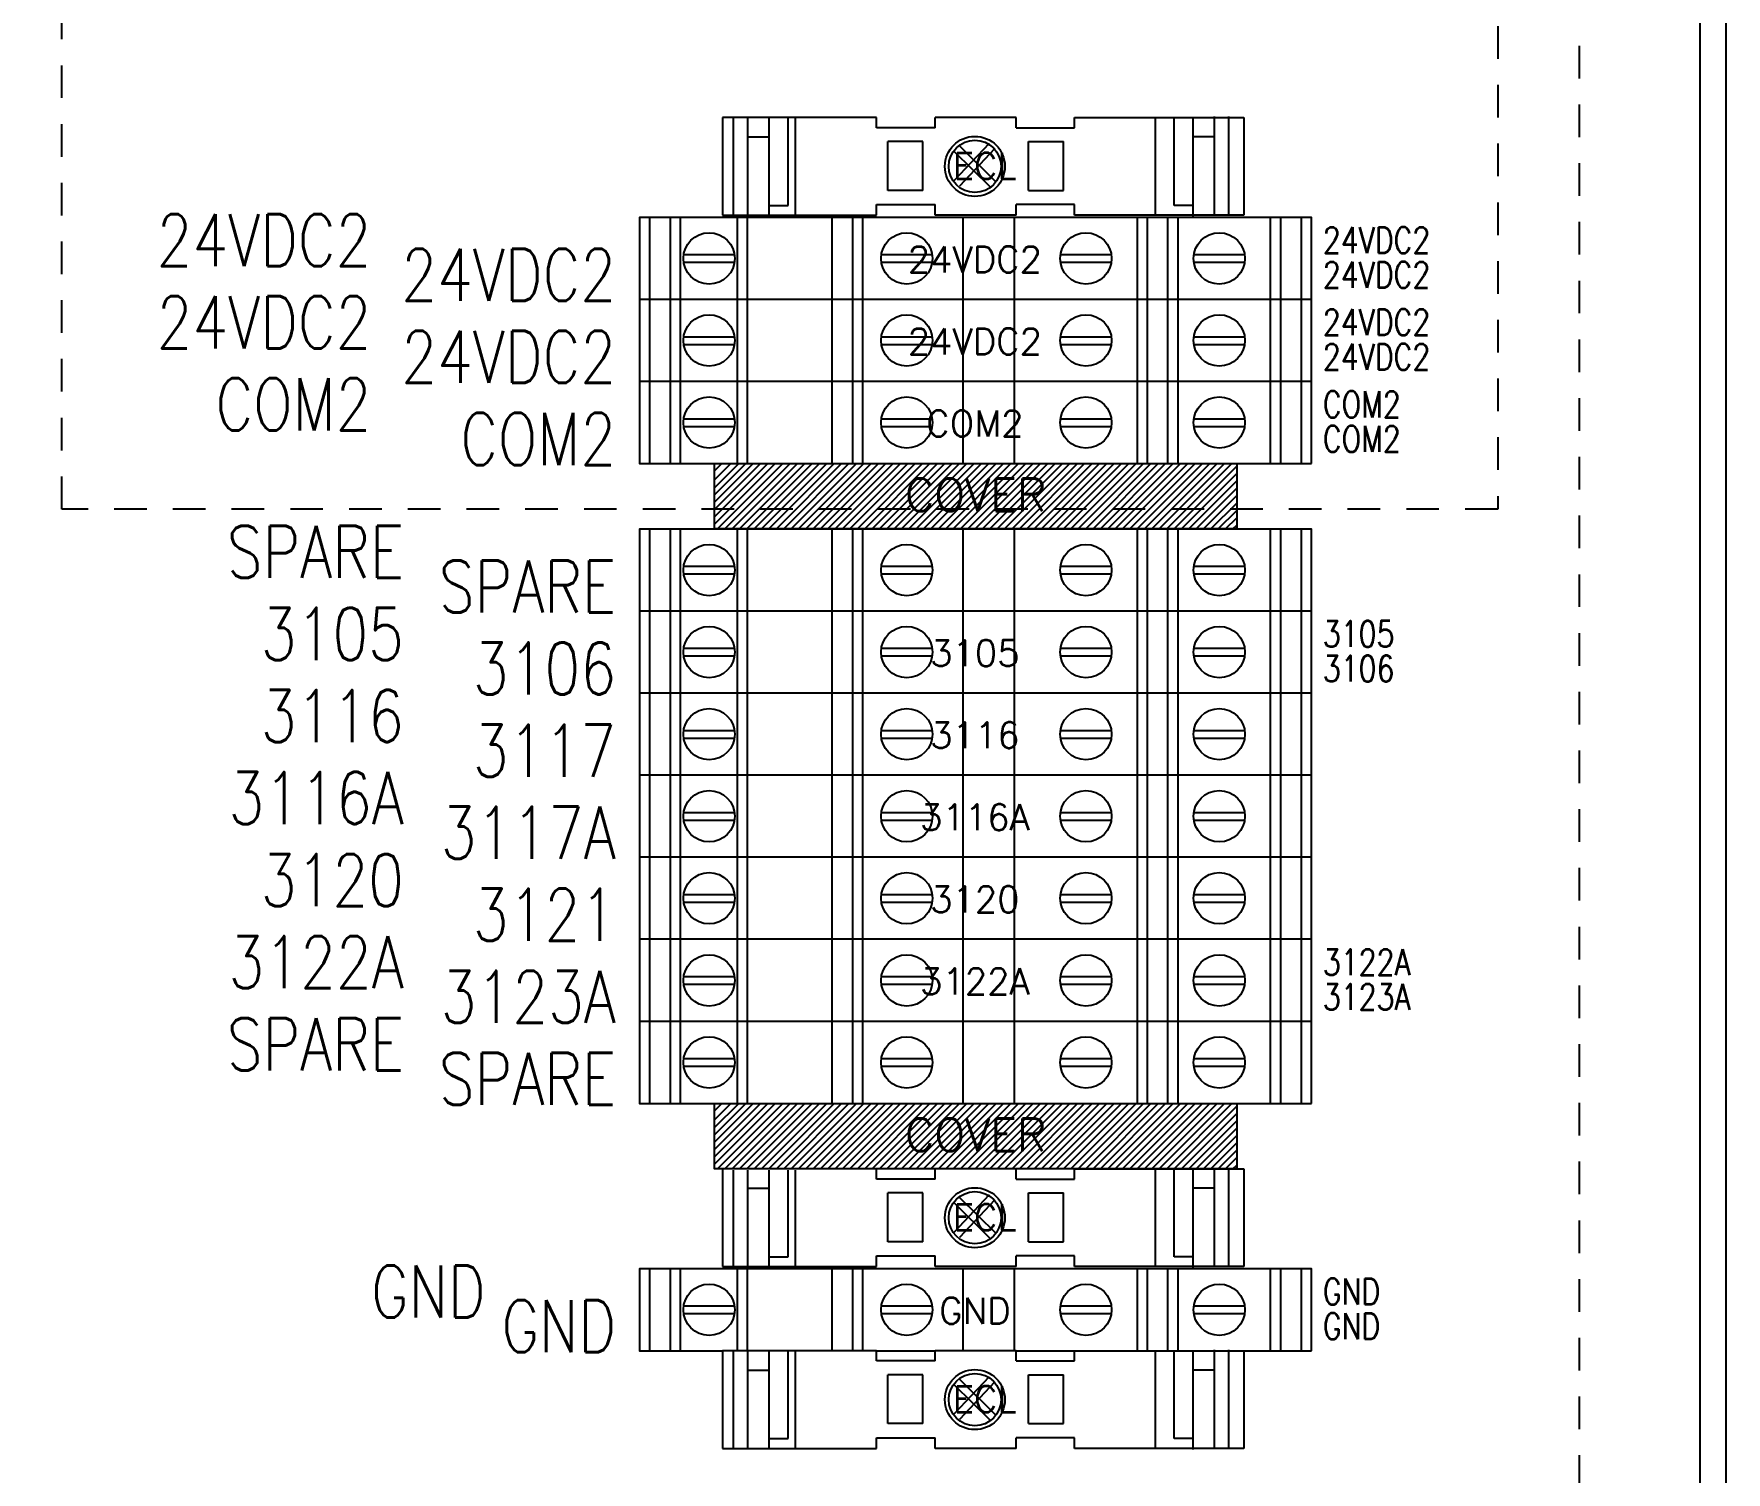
# Model space of a CAD drawing. Header units: inches. Extents: x 0 to 34.2, y 0 to 22.
# Drawn here: x 27.77 to 34.25, y 10.94 to 16.45 of the extents above; entities that cross this region are included whole.
import ezdxf
from ezdxf.enums import TextEntityAlignment as Align

# ---------------------------------------------------------------- set-up
doc = ezdxf.new("R2010")
doc.units = ezdxf.units.IN
doc.header["$MEASUREMENT"] = 0
doc.set_wipeout_variables(frame=1)
doc.linetypes.add('HIDDEN2', pattern=[0.1875, 0.125, -0.0625])
for name, color, linetype in [('LOCBOX', 3, 'HIDDEN2'), ('PSYMS', 7, 'Continuous'), ('PTERM', 4, 'Continuous'), ('PWIRE', 84, 'Continuous')]:
    doc.layers.add(name, color=color, linetype=linetype)
doc.styles.add('Fields', font='simplex.shx', dxfattribs={"height": 0.185})
doc.styles.add('WD', font='romans.shx', dxfattribs={"height": 0.185})

# ---------------------------------------------------------------- blocks, each defined once
blk = doc.blocks.new('RG_Master_Ver_4_2_2')
at = {"color": 3}
blk.add_line((34.15, 0.1939), (34.15, 21.7336), dxfattribs=at)
blk.add_lwpolyline([(0, -0.044), (34.25, -0.044), (34.25, 21.956), (0, 21.956)], close=True, dxfattribs=at)
at = {"style": 'Fields'}
for tag, p in [('DESCRIPTION_3', (13.1158, 1.307)), ('DRN_3', (15.4724, 1.307)), ('CHK_3', (16.5293, 1.307)), ('APP_3', (17.5522, 1.307)), ('DATE_3', (18.8294, 1.307)), ('DRAWING_DESC', (32.2295, 1.2455)), ('CUSTOMER', (28.9966, 1.2135)), ('DESCRIPTION_2', (13.1158, 0.9513)), ('DRN_2', (15.4724, 0.9513)), ('CHK_2', (16.5293, 0.9513)), ('APP_2', (17.5522, 0.9513)), ('DATE_2', (18.8294, 0.9513)), ('DRAWING_#', (32.125, 0.8944)), ('SIZE', (30.7145, 0.8944)), ('REV', (33.5429, 0.8944)), ('DESCRIPTION_1', (13.1158, 0.5956)), ('DRN_1', (15.4724, 0.5956)), ('CHK_1', (16.5293, 0.5956)), ('APP_1', (17.5522, 0.5956)), ('DATE_1', (18.8294, 0.5956)), ('PROJECT_#', (28.9813, 0.5809)), ('DRN_BY', (30.875, 0.5245)), ('CHK_BY', (31.7615, 0.5245)), ('APP_BY', (32.75, 0.5245)), ('SCALE', (33.6518, 0.5245)), ('PROJECT_NAME', (29.021, 0.1759)), ('SHEETNUM', (32.7527, 0.1759)), ('TTL_SHTS', (33.5471, 0.1759))]:
    blk.add_attdef(tag, text='', height=0.125, dxfattribs=at).set_placement(p, align=Align.CENTER)
at = {"style": 'Fields', "flags": 9}
blk.add_attdef('WD_TB', (9.9529, 0.1939), '', height=0.0638, dxfattribs=at)
blk = doc.blocks.new('E_NS35N')
at = {"style": 'WD', "flags": 1}
for tag, height, p in [('INST', 0.125, (-0.0107, 0.4749)), ('LOC', 0.125, (-0.0107, 0.2983)), ('P_TAGSTRIP', 0.125, (-0.0107, 0.1218)), ('MFG', 0.05, (0.0343, -0.4763)), ('CAT', 0.05, (0.0343, -0.5478)), ('WDBLKNAM', 0.05, (0.0343, -0.6193)), ('FP', 0.05, (0.0343, -0.6908)), ('FPT', 0.05, (0.1754, -0.6908)), ('ASSYCODE', 0.05, (0.0343, -0.7892))]:
    blk.add_attdef(tag, text='', height=height, dxfattribs=at).set_placement(p, align=Align.CENTER)
at = {"style": 'WD', "width": 0.8}
blk.add_attdef('WIRENOL', text='', height=0.1, dxfattribs=at).set_placement((-1.0026, -0.1198), align=Align.MIDDLE_RIGHT)
blk.add_attdef('WIRENOR', text='', height=0.1, dxfattribs=at).set_placement((1.0594, -0.1198), align=Align.MIDDLE_LEFT)
at = {"style": 'WD', "flags": 1}
blk.add_attdef('TERMDESCL', text='', height=0.05, dxfattribs=at).set_placement((-1.0001, -0.2348), align=Align.MIDDLE_RIGHT)
blk.add_attdef('TERMDESCR', text='', height=0.05, dxfattribs=at).set_placement((1.0593, -0.2348), align=Align.MIDDLE_LEFT)
blk.add_wipeout([(-0.9692, 0), (-0.3791, 0), (-0.3791, -0.039), (-0.1549, -0.039), (-0.1549, 0), (0.1549, 0), (0.1549, -0.039), (0.3791, -0.039), (0.3791, 0), (1.0277, 0), (1.0277, -0.374), (0.3791, -0.374), (0.3791, -0.3335), (0.1549, -0.3335), (0.1549, -0.374), (-0.1549, -0.374), (-0.1549, -0.3335), (-0.3791, -0.3335), (-0.3791, -0.374), (-0.9692, -0.374)])
blk.add_wipeout([(-0.9692, 0), (-0.3791, 0), (-0.3791, -0.039), (-0.1549, -0.039), (-0.1549, 0), (0.1549, 0), (0.1549, -0.039), (0.3791, -0.039), (0.3791, 0), (1.0277, 0), (1.0277, -0.374), (0.3791, -0.374), (0.3791, -0.3335), (0.1549, -0.3335), (0.1549, -0.374), (-0.1549, -0.374), (-0.1549, -0.3335), (-0.3791, -0.3335), (-0.3791, -0.374), (-0.9692, -0.374)])
for p, q in [((-0.3791, 0), (-0.9692, 0)), ((-0.9692, 0), (-0.9692, -0.374)), ((-0.3791, -0.039), (-0.3791, 0)), ((-0.1549, -0.039), (-0.1549, 0)), ((0.1549, 0), (-0.1549, 0)), ((0.3791, 0), (1.0277, 0)), ((0.3791, -0.039), (0.3791, 0)), ((0.3791, 0), (0.688, 0)), ((0.688, 0), (0.688, -0.374)), ((0.915, -0.3698), (0.915, 0.0042)), ((0.9696, -0.3698), (0.9696, 0.0042)), ((1.0277, 0), (1.0277, -0.374)), ((-0.9268, -0.3782), (-0.9268, -0.0042)), ((-0.8721, -0.3782), (-0.8721, -0.0042)), ((-0.7907, -0.3782), (-0.7907, -0.0042)), ((-0.7175, -0.3364), (-0.7175, -0.0042)), ((-0.6897, -0.3782), (-0.6897, -0.0042)), ((-0.1549, -0.039), (-0.3791, -0.039)), ((0.1549, -0.039), (0.3791, -0.039)), ((0.7604, -0.3364), (0.7604, -0.0042)), ((0.8336, -0.3782), (0.8336, -0.0042)), ((-0.8721, -0.0742), (-0.7907, -0.0742)), ((-0.2026, -0.0921), (-0.3361, -0.0921)), ((-0.3361, -0.2789), (-0.3361, -0.0921)), ((-0.2026, -0.2789), (-0.2026, -0.0921)), ((-0.0839, -0.1287), (0.057, -0.2672)), ((-0.0817, -0.2418), (0.0537, -0.0978)), ((-0.0636, -0.1077), (0.0776, -0.2466)), ((-0.0606, -0.2619), (0.0751, -0.1176)), ((0.2026, -0.0921), (0.3361, -0.0921)), ((0.2026, -0.2789), (0.2026, -0.0921)), ((0.3361, -0.2789), (0.3361, -0.0921)), ((0.915, -0.0742), (0.8336, -0.0742)), ((-0.2026, -0.2789), (-0.3361, -0.2789)), ((0.2026, -0.2789), (0.3361, -0.2789)), ((-0.9692, -0.374), (-0.3791, -0.374)), ((-0.7907, -0.3364), (-0.7175, -0.3364)), ((-0.3791, -0.374), (-0.3791, -0.3335)), ((-0.3791, -0.3335), (-0.1549, -0.3335)), ((-0.1549, -0.374), (-0.1549, -0.3335)), ((0.1549, -0.374), (-0.1549, -0.374)), ((0.3791, -0.3335), (0.1549, -0.3335)), ((0.3791, -0.374), (0.3791, -0.3335)), ((1.0277, -0.374), (0.3791, -0.374)), ((0.688, -0.374), (0.3791, -0.374)), ((0.8336, -0.3364), (0.7604, -0.3364))]:
    blk.add_line(p, q)
for points in [[(0.1549, -0.039), (0.1549, 0)], [(0.1549, -0.374), (0.1549, -0.3335)]]:
    blk.add_lwpolyline(points)
for radius in [0.115, 0.1]:
    blk.add_circle((-0.0027, -0.187), radius)
at = {"style": 'WD'}
for tag in ['WIRENO', 'TERM']:
    blk.add_attdef(tag, text='', height=0.1, dxfattribs=at).set_placement((0.0343, -0.1851), align=Align.MIDDLE_CENTER)
blk = doc.blocks.new('wd_default_02terminal')
at = {"style": 'WD', "flags": 1}
for tag, height, p in [('INST', 0.125, (0.0076, 0.4214)), ('LOC', 0.125, (0.0076, 0.2448)), ('P_TAGSTRIP', 0.125, (0.0076, 0.0683)), ('CAT', 0.05, (0.0052, -0.4504)), ('WDBLKNAM', 0.05, (0.0052, -0.5219)), ('FP', 0.05, (0.0052, -0.5934)), ('FPT', 0.05, (0.1463, -0.5934)), ('ASSYCODE', 0.05, (0.0052, -0.6748))]:
    blk.add_attdef(tag, text='', height=height, dxfattribs=at).set_placement(p, align=Align.CENTER)
at = {"style": 'WD', "width": 0.8}
for tag, p in [('WIRENOR', (1.3301, -0.2124)), ('L02WIRENOR', (1.3301, -0.3451))]:
    blk.add_attdef(tag, text='', height=0.1, dxfattribs=at).set_placement(p, align=Align.MIDDLE_LEFT)
at = {"style": 'WD', "flags": 1}
for tag, p in [('L01PINL', (-0.882, -0.3761)), ('L02PINL', (-0.882, -0.4415))]:
    blk.add_attdef(tag, text='', height=0.05, dxfattribs=at).set_placement(p, align=Align.MIDDLE_RIGHT)
blk.add_attdef('L02TERM', text='', height=0.1, dxfattribs=at).set_placement((0, -0.4091), align=Align.MIDDLE_CENTER)
for tag, p in [('L01PINR', (0.8974, -0.3761)), ('L02PINR', (0.8974, -0.4415))]:
    blk.add_attdef(tag, text='', height=0.05, dxfattribs=at).set_placement(p, align=Align.MIDDLE_LEFT)
at = {"linetype": 'Continuous'}
blk.add_wipeout([(1.2871, -0.3144), (1.2871, 0), (-1.2871, 0), (-1.2871, -0.3144), (0.1489, -0.3144)], dxfattribs=at)
for p, q in [((-1.2478, -0.3144), (-1.2478, 0)), ((-1.1692, -0.3144), (-1.1692, 0)), ((-1.1299, -0.3144), (-1.1299, 0)), ((-0.9125, -0.3144), (-0.9125, 0)), ((-0.8732, -0.3144), (-0.8732, 0)), ((-0.5498, -0.3144), (-0.5498, 0)), ((-0.4712, 0), (-0.4712, -0.3144)), ((-0.4319, -0.3144), (-0.4319, 0)), ((-0.0476, -0.3144), (-0.0476, 0)), ((0.1489, -0.3144), (0.1489, 0)), ((0.619, 0), (0.619, -0.3144)), ((0.6583, -0.3144), (0.6583, 0)), ((0.7369, -0.3144), (0.7369, 0)), ((0.7762, -0.3144), (0.7762, 0)), ((1.1299, -0.3144), (1.1299, 0)), ((1.1692, -0.3144), (1.1692, 0)), ((1.2478, -0.3144), (1.2478, 0)), ((-1.1181, -0.1427), (-0.9236, -0.1427)), ((-1.1181, -0.1721), (-0.9236, -0.1721)), ((-0.3608, -0.1427), (-0.1666, -0.1427)), ((-0.3608, -0.1721), (-0.1666, -0.1721)), ((0.3254, -0.1427), (0.5199, -0.1427)), ((0.3254, -0.1721), (0.5199, -0.1721)), ((0.8363, -0.1427), (1.0308, -0.1427)), ((0.8363, -0.1721), (1.0308, -0.1721))]:
    blk.add_line(p, q, dxfattribs=at)
blk.add_lwpolyline([(1.2871, -0.3144), (1.2871, 0), (-1.2871, 0), (-1.2871, -0.3144), (0.1489, -0.3144)], close=True, dxfattribs=at)
for centre in [(-1.021, -0.1572), (-0.2637, -0.1572), (0.4225, -0.1572), (0.9334, -0.1572)]:
    blk.add_circle(centre, 0.0983, dxfattribs=at)
at = {"style": 'WD'}
for tag in ['WIRENO', 'TERM']:
    blk.add_attdef(tag, text='', height=0.1, dxfattribs=at).set_placement((-0.0029, -0.1611), align=Align.MIDDLE_CENTER)
at = {"style": 'WD', "width": 0.8}
for tag, p in [('WIRENOL', (-1.3147, -0.2124)), ('L02WIRENOL', (-1.3147, -0.3451))]:
    blk.add_attdef(tag, text='', height=0.1, dxfattribs=at).set_placement(p, align=Align.MIDDLE_RIGHT)
at = {"style": 'WD', "flags": 1}
blk.add_attdef('MFG', text='', height=0.05, dxfattribs=at).set_placement((0.0052, -0.3789), align=Align.CENTER)
blk = doc.blocks.new('wd_default_accessory')
at = {"style": 'WD', "flags": 1}
for tag, p in [('INST', (0, 0.4898)), ('LOC', (0, 0.3023)), ('P_TAGSTRIP', (0, 0.1148))]:
    blk.add_attdef(tag, text='', height=0.125, dxfattribs=at).set_placement(p, align=Align.MIDDLE_CENTER)
at = {"style": 'WD'}
blk.add_attdef('TERM', text='', height=0.125, dxfattribs=at).set_placement((-1.0446, -0.1822), align=Align.RIGHT)
blk.add_wipeout([(1, -0.25), (-1, -0.25), (-1, 0), (1, 0)])
for p, q in [((-0.9608, -0.25), (-0.7108, 0)), ((-0.9326, -0.25), (-0.6826, 0)), ((-0.9044, -0.25), (-0.6544, 0)), ((-0.8762, -0.25), (-0.6262, 0)), ((-0.848, -0.25), (-0.598, 0)), ((-0.8198, -0.25), (-0.5698, 0)), ((-0.7915, -0.25), (-0.5415, 0)), ((-0.7633, -0.25), (-0.5133, 0)), ((-0.7351, -0.25), (-0.4851, 0)), ((-0.7069, -0.25), (-0.4569, 0)), ((-0.6787, -0.25), (-0.4287, 0)), ((-0.6505, -0.25), (-0.4005, 0)), ((-0.6223, -0.25), (-0.3723, 0)), ((-0.5941, -0.25), (-0.3441, 0)), ((-0.5658, -0.25), (-0.3158, 0)), ((-0.5376, -0.25), (-0.2876, 0)), ((-0.5094, -0.25), (-0.2594, 0)), ((-0.453, -0.25), (-0.203, 0)), ((-0.3684, -0.25), (-0.1184, 0)), ((-0.3402, -0.25), (-0.0902, 0)), ((-0.2837, -0.25), (-0.0337, 0)), ((-0.2555, -0.25), (-0.0055, 0)), ((-0.1991, -0.25), (0.0509, 0)), ((-0.1709, -0.25), (0.0791, 0)), ((-0.1427, -0.25), (0.1073, 0)), ((-0.0863, -0.25), (0.1637, 0)), ((-0.058, -0.25), (0.192, 0)), ((-0.0298, -0.25), (0.2202, 0)), ((-0.0016, -0.25), (0.2484, 0)), ((0.0548, -0.25), (0.3048, 0)), ((0.083, -0.25), (0.333, 0)), ((0.1112, -0.25), (0.3612, 0)), ((0.1394, -0.25), (0.3902, 0.0008)), ((0.3933, -0.25), (0.6433, 0)), ((0.4216, -0.25), (0.6716, 0)), ((0.4498, -0.25), (0.6998, 0)), ((0.5062, -0.25), (0.7562, 0)), ((0.5626, -0.25), (0.8126, 0)), ((0.5908, -0.25), (0.8408, 0)), ((0.619, -0.25), (0.869, 0)), ((0.6755, -0.25), (0.9255, 0)), ((0.7319, -0.25), (0.9819, 0)), ((-1, -0.0621), (-0.9379, 0)), ((-1, -0.0282), (-0.9718, 0)), ((-1, -0.1199), (-0.8801, 0)), ((-1, -0.1481), (-0.8519, 0)), ((-1, -0.1763), (-0.8237, 0)), ((-1, -0.2046), (-0.7954, 0)), ((-1, -0.2328), (-0.7672, 0)), ((-1, -0.0926), (-0.9074, 0)), ((-0.989, -0.25), (-0.739, 0)), ((-0.4812, -0.25), (-0.2312, 0)), ((-0.4248, -0.25), (-0.1748, 0)), ((-0.3966, -0.25), (-0.1466, 0)), ((-0.3119, -0.25), (-0.0619, 0)), ((-0.2273, -0.25), (0.0227, 0)), ((-0.1145, -0.25), (0.1355, 0)), ((0.0266, -0.25), (0.2766, 0)), ((0.1677, -0.25), (0.4177, 0)), ((0.1959, -0.25), (0.4459, 0)), ((0.2241, -0.25), (0.4741, 0)), ((0.2523, -0.25), (0.5023, 0)), ((0.2805, -0.25), (0.5305, 0)), ((0.3087, -0.25), (0.5587, 0)), ((0.3369, -0.25), (0.5869, 0)), ((0.3651, -0.25), (0.6151, 0)), ((0.478, -0.25), (0.728, 0)), ((0.5344, -0.25), (0.7844, 0)), ((0.6472, -0.25), (0.8972, 0)), ((0.7037, -0.25), (0.9537, 0)), ((0.7601, -0.25), (1, -0.0101)), ((0.7883, -0.25), (1, -0.0383)), ((0.8165, -0.25), (1, -0.0665)), ((0.8447, -0.25), (1, -0.0947)), ((0.8729, -0.25), (1, -0.1229)), ((0.9012, -0.25), (1, -0.1512)), ((0.9294, -0.25), (1, -0.1794)), ((0.9576, -0.25), (1, -0.2076)), ((0.9858, -0.25), (1, -0.2358))]:
    blk.add_line(p, q)
blk.add_lwpolyline([(1, -0.25), (-1, -0.25), (-1, 0), (1, 0)], close=True)
at = {"style": 'WD', "flags": 1}
for tag, p in [('MFG', (-0.625, -0.0625)), ('WDBLKNAM', (0.5625, -0.0625)), ('CAT', (-0.625, -0.125)), ('FPT', (0.5625, -0.125)), ('ASSYCODE', (-0.625, -0.1875)), ('FP', (0.5625, -0.1875))]:
    blk.add_attdef(tag, text='', height=0.01, dxfattribs=at).set_placement(p, align=Align.MIDDLE_CENTER)

msp = doc.modelspace()

# ---------------------------------------------------------------- block references
msp.add_blockref('RG_Master_Ver_4_2_2', (0, 0))

# ---------------------------------------------------------------- next in the draw order: block references
at = {"layer": 'PSYMS'}
ref = msp.add_blockref('E_NS35N', (31.375, 16.125), dxfattribs=at)
ref.add_attrib('TERM', 'ECL', dxfattribs={"layer": 'PTERM', "height": 0.1, "style": 'WD'}).set_placement((31.4093, 15.9399), align=Align.MIDDLE_CENTER)

# ---------------------------------------------------------------- next in the draw order: block references
ref = msp.add_blockref('wd_default_02terminal', (31.375, 15.7426), dxfattribs=at)
ref.add_attrib('WIRENO', '24VDC2', dxfattribs={"layer": 'PWIRE', "height": 0.1, "style": 'WD'}).set_placement((31.3721, 15.5816), align=Align.MIDDLE_CENTER)
ref.add_attrib('WIRENOL', '24VDC2', dxfattribs={"layer": 'PWIRE', "height": 0.2, "style": 'WD', "width": 0.8}).set_placement((29.0603, 15.6552), align=Align.MIDDLE_RIGHT)
ref.add_attrib('L02WIRENOL', '24VDC2', dxfattribs={"layer": '0', "height": 0.2, "style": 'WD', "width": 0.8}).set_placement((29.9978, 15.5225), align=Align.MIDDLE_RIGHT)
ref.add_attrib('WIRENOR', '24VDC2', dxfattribs={"layer": 'PWIRE', "height": 0.1, "style": 'WD', "width": 0.8}).set_placement((32.7051, 15.6552), align=Align.MIDDLE_LEFT)
ref.add_attrib('L02WIRENOR', '24VDC2', dxfattribs={"layer": '0', "height": 0.1, "style": 'WD', "width": 0.8}).set_placement((32.7051, 15.5225), align=Align.MIDDLE_LEFT)

# ---------------------------------------------------------------- next in the draw order: block references
ref = msp.add_blockref('wd_default_02terminal', (31.375, 15.4282), dxfattribs=at)
ref.add_attrib('WIRENO', '24VDC2', dxfattribs={"layer": 'PWIRE', "height": 0.1, "style": 'WD'}).set_placement((31.3721, 15.2672), align=Align.MIDDLE_CENTER)
ref.add_attrib('WIRENOL', '24VDC2', dxfattribs={"layer": 'PWIRE', "height": 0.2, "style": 'WD', "width": 0.8}).set_placement((29.0603, 15.3408), align=Align.MIDDLE_RIGHT)
ref.add_attrib('L02WIRENOL', '24VDC2', dxfattribs={"layer": '0', "height": 0.2, "style": 'WD', "width": 0.8}).set_placement((29.9978, 15.2081), align=Align.MIDDLE_RIGHT)
ref.add_attrib('WIRENOR', '24VDC2', dxfattribs={"layer": 'PWIRE', "height": 0.1, "style": 'WD', "width": 0.8}).set_placement((32.7051, 15.3408), align=Align.MIDDLE_LEFT)
ref.add_attrib('L02WIRENOR', '24VDC2', dxfattribs={"layer": '0', "height": 0.1, "style": 'WD', "width": 0.8}).set_placement((32.7051, 15.2081), align=Align.MIDDLE_LEFT)

# ---------------------------------------------------------------- next in the draw order: block references
ref = msp.add_blockref('wd_default_02terminal', (31.375, 15.1138), dxfattribs=at)
ref.add_attrib('WIRENO', 'COM2', dxfattribs={"layer": 'PWIRE', "height": 0.1, "style": 'WD'}).set_placement((31.3721, 14.9528), align=Align.MIDDLE_CENTER)
ref.add_attrib('WIRENOL', 'COM2', dxfattribs={"layer": 'PWIRE', "height": 0.2, "style": 'WD', "width": 0.8}).set_placement((29.0603, 15.0264), align=Align.MIDDLE_RIGHT)
ref.add_attrib('L02WIRENOL', 'COM2', dxfattribs={"layer": '0', "height": 0.2, "style": 'WD', "width": 0.8}).set_placement((29.9978, 14.8937), align=Align.MIDDLE_RIGHT)
ref.add_attrib('WIRENOR', 'COM2', dxfattribs={"layer": 'PWIRE', "height": 0.1, "style": 'WD', "width": 0.8}).set_placement((32.7051, 15.0264), align=Align.MIDDLE_LEFT)
ref.add_attrib('L02WIRENOR', 'COM2', dxfattribs={"layer": '0', "height": 0.1, "style": 'WD', "width": 0.8}).set_placement((32.7051, 14.8937), align=Align.MIDDLE_LEFT)

# ---------------------------------------------------------------- next in the draw order: block references
ref = msp.add_blockref('wd_default_accessory', (31.375, 14.7994), dxfattribs=at)
ref.add_attrib('TERM', 'COVER', dxfattribs={"layer": 'PTERM', "height": 0.125, "style": 'WD'}).set_placement((31.6458, 14.6173), align=Align.RIGHT)

# ---------------------------------------------------------------- next in the draw order: linework, layer by layer
at = {"layer": 'LOCBOX'}
msp.add_lwpolyline([(27.875, 19.625), (33.375, 19.625), (33.375, 14.625), (27.875, 14.625)], close=True, dxfattribs=at)

# ---------------------------------------------------------------- next in the draw order: block references
at = {"layer": 'PSYMS'}
ref = msp.add_blockref('wd_default_02terminal', (31.375, 14.5487), dxfattribs=at)
ref.add_attrib('WIRENOL', 'SPARE', dxfattribs={"layer": 'PWIRE', "height": 0.2, "style": 'WD', "width": 0.8}).set_placement((29.1853, 14.4612), align=Align.MIDDLE_RIGHT)
ref.add_attrib('L02WIRENOL', 'SPARE', dxfattribs={"layer": '0', "height": 0.2, "style": 'WD', "width": 0.8}).set_placement((29.9978, 14.3285), align=Align.MIDDLE_RIGHT)

# ---------------------------------------------------------------- next in the draw order: block references
ref = msp.add_blockref('wd_default_02terminal', (31.375, 14.2343), dxfattribs=at)
ref.add_attrib('WIRENO', '3105', dxfattribs={"layer": 'PWIRE', "height": 0.1, "style": 'WD'}).set_placement((31.3721, 14.0732), align=Align.MIDDLE_CENTER)
ref.add_attrib('WIRENOL', '3105', dxfattribs={"layer": 'PWIRE', "height": 0.2, "style": 'WD', "width": 0.8}).set_placement((29.1853, 14.1468), align=Align.MIDDLE_RIGHT)
ref.add_attrib('L02WIRENOL', '3106', dxfattribs={"layer": '0', "height": 0.2, "style": 'WD', "width": 0.8}).set_placement((29.9978, 14.0141), align=Align.MIDDLE_RIGHT)
ref.add_attrib('WIRENOR', '3105', dxfattribs={"layer": 'PWIRE', "height": 0.1, "style": 'WD', "width": 0.8}).set_placement((32.7051, 14.1468), align=Align.MIDDLE_LEFT)
ref.add_attrib('L02WIRENOR', '3106', dxfattribs={"layer": '0', "height": 0.1, "style": 'WD', "width": 0.8}).set_placement((32.7051, 14.0141), align=Align.MIDDLE_LEFT)

# ---------------------------------------------------------------- next in the draw order: block references
ref = msp.add_blockref('wd_default_02terminal', (31.375, 13.9199), dxfattribs=at)
ref.add_attrib('WIRENO', '3116', dxfattribs={"layer": 'PWIRE', "height": 0.1, "style": 'WD'}).set_placement((31.3721, 13.7588), align=Align.MIDDLE_CENTER)
ref.add_attrib('WIRENOL', '3116', dxfattribs={"layer": 'PWIRE', "height": 0.2, "style": 'WD', "width": 0.8}).set_placement((29.1853, 13.8324), align=Align.MIDDLE_RIGHT)
ref.add_attrib('L02WIRENOL', '3117', dxfattribs={"layer": '0', "height": 0.2, "style": 'WD', "width": 0.8}).set_placement((29.9978, 13.6997), align=Align.MIDDLE_RIGHT)

# ---------------------------------------------------------------- next in the draw order: block references
ref = msp.add_blockref('wd_default_02terminal', (31.375, 13.6055), dxfattribs=at)
ref.add_attrib('WIRENO', '3116A', dxfattribs={"layer": 'PWIRE', "height": 0.1, "style": 'WD'}).set_placement((31.3721, 13.4444), align=Align.MIDDLE_CENTER)
ref.add_attrib('WIRENOL', '3116A', dxfattribs={"layer": 'PWIRE', "height": 0.2, "style": 'WD', "width": 0.8}).set_placement((29.1853, 13.518), align=Align.MIDDLE_RIGHT)
ref.add_attrib('L02WIRENOL', '3117A', dxfattribs={"layer": '0', "height": 0.2, "style": 'WD', "width": 0.8}).set_placement((29.9978, 13.3853), align=Align.MIDDLE_RIGHT)

# ---------------------------------------------------------------- next in the draw order: block references
ref = msp.add_blockref('wd_default_02terminal', (31.375, 13.2911), dxfattribs=at)
ref.add_attrib('WIRENO', '3120', dxfattribs={"layer": 'PWIRE', "height": 0.1, "style": 'WD'}).set_placement((31.3721, 13.13), align=Align.MIDDLE_CENTER)
ref.add_attrib('WIRENOL', '3120', dxfattribs={"layer": 'PWIRE', "height": 0.2, "style": 'WD', "width": 0.8}).set_placement((29.1853, 13.2036), align=Align.MIDDLE_RIGHT)
ref.add_attrib('L02WIRENOL', '3121', dxfattribs={"layer": '0', "height": 0.2, "style": 'WD', "width": 0.8}).set_placement((29.9978, 13.0709), align=Align.MIDDLE_RIGHT)

# ---------------------------------------------------------------- next in the draw order: block references
ref = msp.add_blockref('wd_default_02terminal', (31.375, 12.9767), dxfattribs=at)
ref.add_attrib('WIRENO', '3122A', dxfattribs={"layer": 'PWIRE', "height": 0.1, "style": 'WD'}).set_placement((31.3721, 12.8156), align=Align.MIDDLE_CENTER)
ref.add_attrib('WIRENOL', '3122A', dxfattribs={"layer": 'PWIRE', "height": 0.2, "style": 'WD', "width": 0.8}).set_placement((29.1853, 12.8892), align=Align.MIDDLE_RIGHT)
ref.add_attrib('L02WIRENOL', '3123A', dxfattribs={"layer": '0', "height": 0.2, "style": 'WD', "width": 0.8}).set_placement((29.9978, 12.7565), align=Align.MIDDLE_RIGHT)
ref.add_attrib('WIRENOR', '3122A', dxfattribs={"layer": 'PWIRE', "height": 0.1, "style": 'WD', "width": 0.8}).set_placement((32.7051, 12.8892), align=Align.MIDDLE_LEFT)
ref.add_attrib('L02WIRENOR', '3123A', dxfattribs={"layer": '0', "height": 0.1, "style": 'WD', "width": 0.8}).set_placement((32.7051, 12.7565), align=Align.MIDDLE_LEFT)

# ---------------------------------------------------------------- next in the draw order: block references
ref = msp.add_blockref('wd_default_02terminal', (31.375, 12.6623), dxfattribs=at)
ref.add_attrib('WIRENOL', 'SPARE', dxfattribs={"layer": 'PWIRE', "height": 0.2, "style": 'WD', "width": 0.8}).set_placement((29.1853, 12.5748), align=Align.MIDDLE_RIGHT)
ref.add_attrib('L02WIRENOL', 'SPARE', dxfattribs={"layer": '0', "height": 0.2, "style": 'WD', "width": 0.8}).set_placement((29.9978, 12.4421), align=Align.MIDDLE_RIGHT)

# ---------------------------------------------------------------- next in the draw order: block references
ref = msp.add_blockref('wd_default_accessory', (31.375, 12.3479), dxfattribs=at)
ref.add_attrib('TERM', 'COVER', dxfattribs={"layer": 'PTERM', "height": 0.125, "style": 'WD'}).set_placement((31.6458, 12.1657), align=Align.RIGHT)

# ---------------------------------------------------------------- next in the draw order: block references
ref = msp.add_blockref('E_NS35N', (31.375, 12.0971), dxfattribs=at)
ref.add_attrib('TERM', 'ECL', dxfattribs={"layer": 'PTERM', "height": 0.1, "style": 'WD'}).set_placement((31.4093, 11.912), align=Align.MIDDLE_CENTER)

# ---------------------------------------------------------------- next in the draw order: block references
ref = msp.add_blockref('wd_default_02terminal', (31.375, 11.7147), dxfattribs=at)
ref.add_attrib('WIRENO', 'GND', dxfattribs={"layer": 'PWIRE', "height": 0.1, "style": 'WD'}).set_placement((31.3721, 11.5536), align=Align.MIDDLE_CENTER)
ref.add_attrib('WIRENOL', 'GND', dxfattribs={"layer": 'PWIRE', "height": 0.2, "style": 'WD', "width": 0.8}).set_placement((29.4978, 11.6273), align=Align.MIDDLE_RIGHT)
ref.add_attrib('L02WIRENOL', 'GND', dxfattribs={"layer": '0', "height": 0.2, "style": 'WD', "width": 0.8}).set_placement((29.9978, 11.4946), align=Align.MIDDLE_RIGHT)
ref.add_attrib('WIRENOR', 'GND', dxfattribs={"layer": 'PWIRE', "height": 0.1, "style": 'WD', "width": 0.8}).set_placement((32.7051, 11.6273), align=Align.MIDDLE_LEFT)
ref.add_attrib('L02WIRENOR', 'GND', dxfattribs={"layer": '0', "height": 0.1, "style": 'WD', "width": 0.8}).set_placement((32.7051, 11.4946), align=Align.MIDDLE_LEFT)

# ---------------------------------------------------------------- next in the draw order: block references
ref = msp.add_blockref('E_NS35N', (31.375, 11.4003), dxfattribs=at)
ref.add_attrib('TERM', 'ECL', dxfattribs={"layer": 'PTERM', "height": 0.1, "style": 'WD'}).set_placement((31.4093, 11.2153), align=Align.MIDDLE_CENTER)

# ---------------------------------------------------------------- next in the draw order: linework, layer by layer
at = {"layer": 'LOCBOX'}
msp.add_lwpolyline([(7.25, 21.125), (33.6875, 21.125), (33.6875, 1.6875), (7.25, 1.6875)], close=True, dxfattribs=at)

doc.saveas('drawing.dxf')
